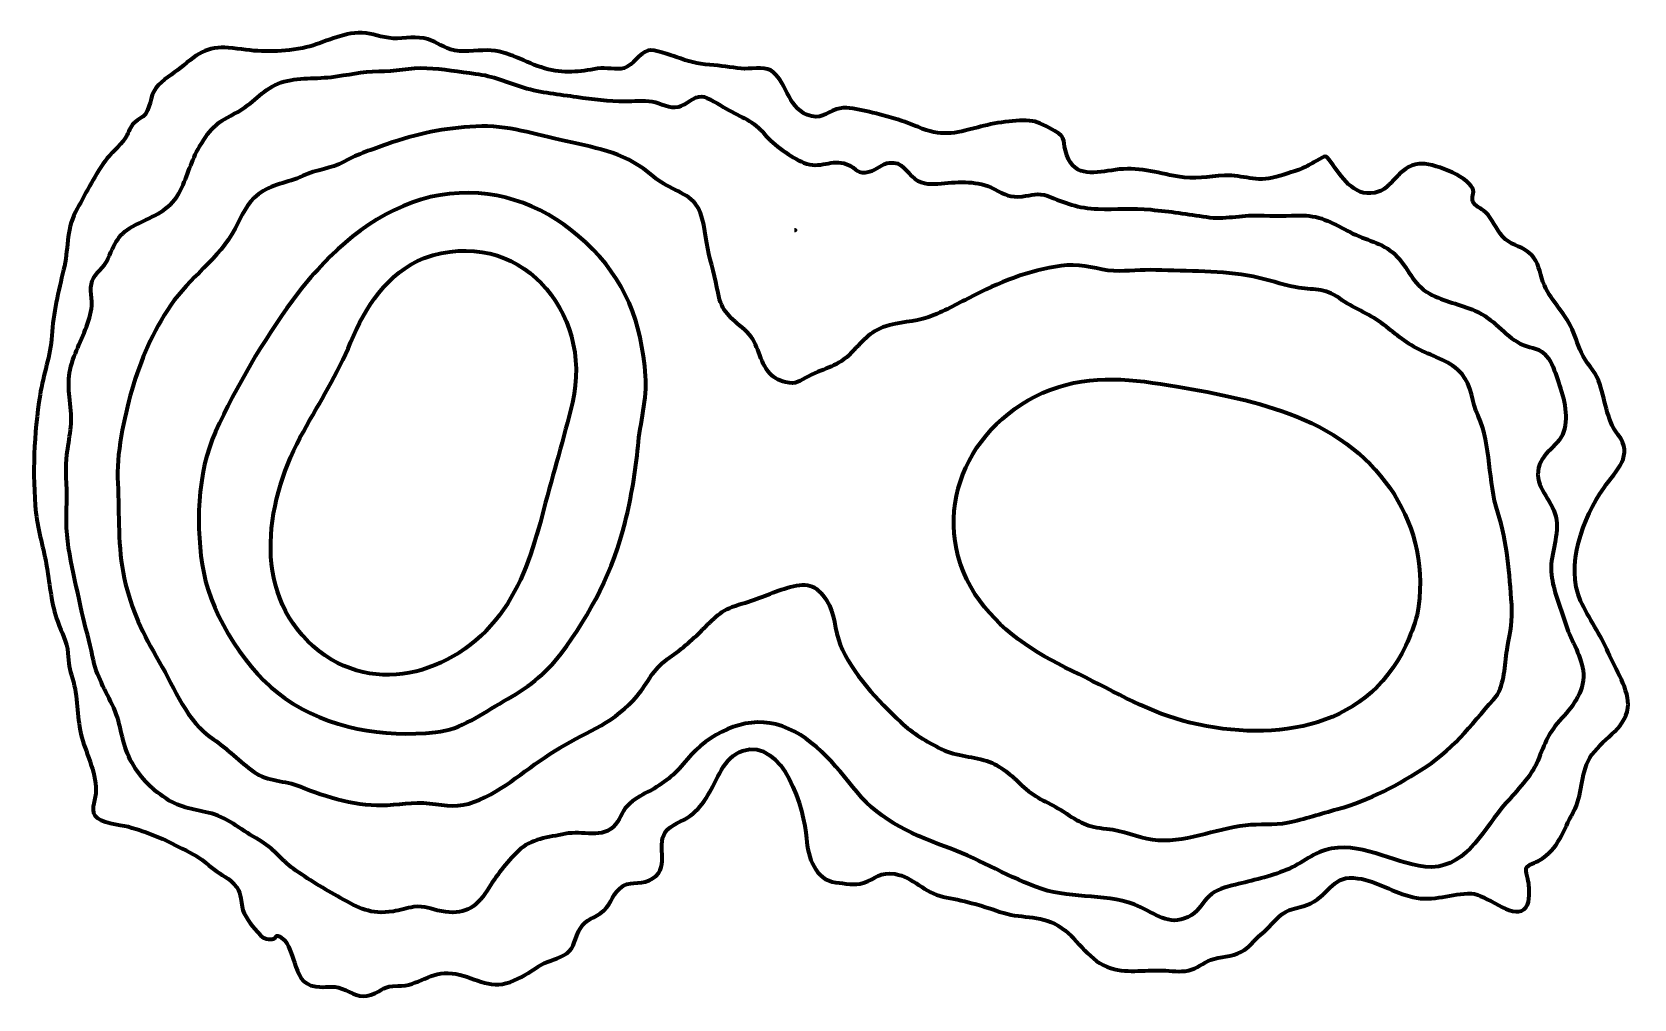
# Model space of a CAD drawing. Header units: inches. Extents: x 1.3 to 61.6, y -37.4 to -1.1.
import ezdxf

# ---------------------------------------------------------------- set-up
doc = ezdxf.new("R2010")
doc.units = ezdxf.units.IN
doc.header["$MEASUREMENT"] = 0
doc.layers.add('Layer 1', color=7, linetype='Continuous')

msp = doc.modelspace()

# ---------------------------------------------------------------- linework, layer by layer
at = {"layer": 'Layer 1', "color": 7, "lineweight": 70, "true_color": 0xffffff}
for points, knots in [([(8.797, -32.934), (8.521, -32.743), (8.229, -32.598), (7.984, -32.371), (7.609, -32.024), (7.409, -31.966), (6.968, -31.732), (6.294, -31.373), (5.705, -31.121), (4.948, -30.913), (4.627, -30.825), (3.895, -30.781), (3.697, -30.489), (3.523, -30.233), (3.74, -29.853), (3.738, -29.547), (3.734, -28.825), (3.335, -28.121), (3.174, -27.43), (3.01, -26.728), (3.075, -26.036), (2.849, -25.347), (2.736, -25.005), (2.714, -24.753), (2.683, -24.394), (2.643, -23.936), (2.45, -23.641), (2.297, -23.217), (2.057, -22.55), (2.006, -21.863), (1.893, -21.17), (1.78, -20.476), (1.552, -19.822), (1.482, -19.122), (1.333, -17.637), (1.407, -16.16), (1.633, -14.691), (1.752, -13.921), (2.028, -13.227), (2.076, -12.457), (2.127, -11.627), (2.319, -10.79), (2.522, -9.988), (2.713, -9.237), (2.595, -8.521), (2.972, -7.812), (3.307, -7.182), (3.667, -6.488), (4.069, -5.911), (4.289, -5.596), (4.624, -5.367), (4.834, -5.042), (4.942, -4.876), (4.985, -4.684), (5.116, -4.523), (5.238, -4.372), (5.518, -4.256), (5.606, -4.122), (5.832, -3.777), (5.759, -3.353), (6.092, -3.032), (6.368, -2.765), (6.747, -2.559), (7.03, -2.307), (7.702, -1.71), (8.144, -1.544), (9.042, -1.677), (9.93, -1.809), (10.607, -1.819), (11.5, -1.652), (12.226, -1.516), (12.839, -1.12), (13.591, -1.077), (14.028, -1.053), (14.327, -1.22), (14.744, -1.275), (15.185, -1.333), (15.625, -1.207), (16.068, -1.287), (16.458, -1.357), (16.703, -1.587), (17.066, -1.705), (17.503, -1.847), (17.997, -1.732), (18.446, -1.738), (19.279, -1.751), (19.844, -2.204), (20.618, -2.421), (21.329, -2.621), (21.907, -2.55), (22.596, -2.423), (22.917, -2.364), (23.306, -2.499), (23.6, -2.405), (23.94, -2.296), (24.167, -1.826), (24.502, -1.744), (24.703, -1.695), (25.348, -1.919), (25.558, -1.994), (26.016, -2.158), (26.319, -2.251), (26.82, -2.285), (27.218, -2.312), (27.601, -2.382), (27.995, -2.423), (28.293, -2.455), (28.848, -2.34), (29.091, -2.488), (29.704, -2.864), (29.712, -3.849), (30.472, -4.162), (30.987, -4.373), (31.14, -4.104), (31.58, -3.953), (31.908, -3.842), (32.236, -3.929), (32.561, -3.998), (33.225, -4.137), (34.017, -4.355), (34.643, -4.62), (35.515, -4.989), (35.986, -4.879), (36.886, -4.634), (37.475, -4.473), (38.348, -4.325), (38.947, -4.397), (39.149, -4.421), (39.541, -4.628), (39.775, -4.765), (40.273, -5.053), (40.046, -5.168), (40.236, -5.683), (40.555, -6.547), (41.326, -6.336), (42.06, -6.229), (42.877, -6.111), (43.609, -6.334), (44.413, -6.483), (45.06, -6.603), (45.536, -6.477), (46.166, -6.446), (46.882, -6.411), (47.336, -6.721), (48.102, -6.497), (48.476, -6.387), (48.872, -6.274), (49.225, -6.113), (49.367, -6.048), (49.483, -5.96), (49.619, -5.89), (49.985, -5.702), (49.94, -5.635), (50.177, -5.96), (50.551, -6.472), (51.005, -7.244), (51.811, -7.094), (52.496, -6.966), (52.689, -6.08), (53.479, -6.004), (53.973, -5.957), (55.254, -6.438), (55.495, -6.936), (55.572, -7.096), (55.438, -7.274), (55.498, -7.419), (55.573, -7.601), (55.808, -7.67), (55.973, -7.823), (56.252, -8.08), (56.365, -8.454), (56.614, -8.734), (56.901, -9.059), (57.252, -9.069), (57.582, -9.318), (57.941, -9.588), (57.972, -9.922), (58.094, -10.316), (58.309, -11.014), (58.84, -11.456), (59.175, -12.097), (59.346, -12.424), (59.424, -12.758), (59.57, -13.087), (59.745, -13.481), (60.073, -13.753), (60.222, -14.149), (60.495, -14.874), (60.497, -15.575), (60.961, -16.183), (61.558, -16.967), (60.915, -17.487), (60.423, -18.19), (59.651, -19.292), (58.96, -21.119), (59.553, -22.421), (59.857, -23.091), (60.299, -23.692), (60.589, -24.369), (60.844, -24.966), (61.411, -25.798), (61.33, -26.449), (61.228, -27.268), (60.3, -27.647), (59.897, -28.331), (59.517, -28.975), (59.649, -29.715), (59.278, -30.37), (58.883, -31.068), (58.741, -31.738), (58.007, -32.177), (57.864, -32.262), (57.563, -32.333), (57.506, -32.472), (57.476, -32.547), (57.602, -32.979), (57.607, -33.109), (57.617, -33.411), (57.667, -33.835), (57.415, -34.027), (56.961, -34.375), (55.999, -33.444), (55.445, -33.429), (54.706, -33.409), (54.006, -33.745), (53.245, -33.564), (52.535, -33.396), (51.91, -32.967), (51.181, -32.855), (50.228, -32.708), (50.17, -33.4), (49.403, -33.797), (49.05, -33.98), (48.654, -33.951), (48.344, -34.188), (48.045, -34.417), (47.828, -34.728), (47.534, -34.97), (47.253, -35.2), (47.106, -35.449), (46.789, -35.62), (46.424, -35.816), (46.017, -35.785), (45.648, -35.921), (45.353, -36.03), (45.137, -36.248), (44.808, -36.318), (44.484, -36.386), (44.154, -36.332), (43.827, -36.316), (43.126, -36.283), (42.448, -36.454), (41.759, -36.184), (40.974, -35.876), (40.616, -35.049), (39.928, -34.643), (39.18, -34.203), (38.473, -34.383), (37.707, -34.108), (36.999, -33.854), (36.305, -33.684), (35.582, -33.544), (34.894, -33.41), (34.456, -32.804), (33.77, -32.69), (33.21, -32.598), (33.06, -32.869), (32.589, -33.027), (32.293, -33.125), (31.865, -33.048), (31.551, -33.008), (30.782, -32.909), (30.503, -32.073), (30.448, -31.352), (30.367, -30.273), (29.603, -27.58), (28.039, -28.06), (27.357, -28.27), (27.072, -29.194), (26.741, -29.735), (26.561, -30.031), (26.35, -30.3), (26.071, -30.511), (25.785, -30.727), (25.348, -30.827), (25.141, -31.125), (24.754, -31.68), (25.423, -32.518), (24.528, -32.931), (24.148, -33.107), (23.769, -32.922), (23.431, -33.233), (23.109, -33.529), (23.088, -33.909), (22.698, -34.172), (22.331, -34.42), (22.088, -34.42), (21.882, -34.855), (21.685, -35.27), (21.716, -35.542), (21.298, -35.757), (20.989, -35.916), (20.663, -35.976), (20.359, -36.173), (20.02, -36.393), (19.694, -36.607), (19.309, -36.752), (18.51, -37.055), (17.918, -36.528), (17.124, -36.425), (16.31, -36.32), (15.871, -36.916), (15.083, -36.898), (14.525, -36.885), (14.549, -37.059), (14.073, -37.233), (13.653, -37.387), (13.365, -37.147), (12.997, -37.002), (12.614, -36.851), (12.372, -36.981), (12.003, -36.924), (11.461, -36.842), (11.358, -36.451), (11.199, -36.022), (11.109, -35.779), (10.976, -35.278), (10.76, -35.122), (10.375, -34.844), (10.654, -35.175), (10.225, -35.135), (9.986, -35.113), (9.975, -35.049), (9.793, -34.852), (9.576, -34.616), (9.292, -34.256), (9.231, -33.931), (9.137, -33.42), (9.217, -33.347), (8.797, -32.934)], [0, 0, 0, 0, 1, 1, 1, 2, 2, 2, 3, 3, 3, 4, 4, 4, 5, 5, 5, 6, 6, 6, 7, 7, 7, 8, 8, 8, 9, 9, 9, 10, 10, 10, 11, 11, 11, 12, 12, 12, 13, 13, 13, 14, 14, 14, 15, 15, 15, 16, 16, 16, 17, 17, 17, 18, 18, 18, 19, 19, 19, 20, 20, 20, 21, 21, 21, 22, 22, 22, 23, 23, 23, 24, 24, 24, 25, 25, 25, 26, 26, 26, 27, 27, 27, 28, 28, 28, 29, 29, 29, 30, 30, 30, 31, 31, 31, 32, 32, 32, 33, 33, 33, 34, 34, 34, 35, 35, 35, 36, 36, 36, 37, 37, 37, 38, 38, 38, 39, 39, 39, 40, 40, 40, 41, 41, 41, 42, 42, 42, 43, 43, 43, 44, 44, 44, 45, 45, 45, 46, 46, 46, 47, 47, 47, 48, 48, 48, 49, 49, 49, 50, 50, 50, 51, 51, 51, 52, 52, 52, 53, 53, 53, 54, 54, 54, 55, 55, 55, 56, 56, 56, 57, 57, 57, 58, 58, 58, 59, 59, 59, 60, 60, 60, 61, 61, 61, 62, 62, 62, 63, 63, 63, 64, 64, 64, 65, 65, 65, 66, 66, 66, 67, 67, 67, 68, 68, 68, 69, 69, 69, 70, 70, 70, 71, 71, 71, 72, 72, 72, 73, 73, 73, 74, 74, 74, 75, 75, 75, 76, 76, 76, 77, 77, 77, 78, 78, 78, 79, 79, 79, 80, 80, 80, 81, 81, 81, 82, 82, 82, 83, 83, 83, 84, 84, 84, 85, 85, 85, 86, 86, 86, 87, 87, 87, 88, 88, 88, 89, 89, 89, 90, 90, 90, 91, 91, 91, 92, 92, 92, 93, 93, 93, 94, 94, 94, 95, 95, 95, 96, 96, 96, 97, 97, 97, 98, 98, 98, 99, 99, 99, 100, 100, 100, 101, 101, 101, 102, 102, 102, 103, 103, 103, 104, 104, 104, 105, 105, 105, 106, 106, 106, 107, 107, 107, 108, 108, 108, 109, 109, 109, 110, 110, 110, 111, 111, 111, 112, 112, 112, 113, 113, 113, 113]), ([(53.95, -32.435), (55.349, -32.372), (55.943, -30.922), (56.74, -30.036), (57.143, -29.589), (57.707, -29.007), (57.938, -28.444), (58.221, -27.757), (58.329, -27.379), (58.851, -26.833), (59.301, -26.362), (59.74, -25.728), (59.645, -25.045), (59.559, -24.426), (59.15, -23.838), (58.966, -23.235), (58.787, -22.648), (58.526, -22.066), (58.455, -21.449), (58.374, -20.749), (58.737, -20.055), (58.646, -19.383), (58.556, -18.715), (57.887, -18.268), (57.951, -17.564), (58.019, -16.823), (58.802, -16.632), (58.949, -15.957), (59.091, -15.31), (58.859, -14.581), (58.643, -13.979), (58.54, -13.694), (58.425, -13.355), (58.192, -13.143), (57.907, -12.885), (57.621, -12.94), (57.292, -12.765), (56.653, -12.424), (56.298, -11.828), (55.589, -11.525), (55.024, -11.284), (54.421, -11.177), (53.874, -10.883), (53.219, -10.53), (53.074, -9.885), (52.566, -9.405), (52.106, -8.972), (51.453, -8.865), (50.899, -8.578), (50.312, -8.274), (49.788, -7.943), (49.102, -7.947), (48.545, -7.95), (48.007, -7.966), (47.445, -7.945), (46.786, -7.922), (46.156, -8.106), (45.489, -8.002), (44.783, -7.893), (44.108, -7.794), (43.393, -7.727), (42.724, -7.664), (42.076, -7.723), (41.409, -7.7), (40.649, -7.674), (40.183, -7.474), (39.512, -7.212), (39.164, -7.077), (38.904, -7.189), (38.563, -7.228), (38.089, -7.283), (37.924, -7.161), (37.517, -6.955), (36.872, -6.629), (36.215, -6.676), (35.522, -6.744), (35.175, -6.778), (34.822, -6.789), (34.524, -6.568), (34.191, -6.321), (34.076, -5.903), (33.563, -5.962), (33.294, -5.992), (33.091, -6.233), (32.828, -6.297), (32.309, -6.423), (32.409, -6.186), (31.952, -6.012), (31.409, -5.805), (30.944, -6.219), (30.352, -5.964), (29.87, -5.756), (29.205, -5.295), (28.884, -4.9), (28.46, -4.379), (28.012, -4.266), (27.417, -3.923), (27.208, -3.803), (26.726, -3.486), (26.512, -3.472), (26.208, -3.454), (25.916, -3.805), (25.634, -3.864), (25.31, -3.931), (24.97, -3.721), (24.643, -3.666), (24.305, -3.609), (23.965, -3.653), (23.623, -3.65), (23.026, -3.644), (22.409, -3.58), (21.819, -3.491), (21.166, -3.392), (20.449, -3.328), (19.823, -3.135), (19.214, -2.948), (18.653, -2.695), (18.009, -2.618), (17.404, -2.545), (16.774, -2.428), (16.17, -2.404), (15.563, -2.38), (14.963, -2.527), (14.365, -2.528), (13.729, -2.528), (13.207, -2.669), (12.576, -2.744), (11.911, -2.822), (11.2, -2.738), (10.573, -2.997), (9.969, -3.248), (9.604, -3.771), (9.052, -4.057), (8.292, -4.449), (8.079, -4.61), (7.632, -5.357), (7.313, -5.889), (7.194, -6.449), (6.917, -6.995), (6.555, -7.709), (6.045, -7.905), (5.357, -8.229), (4.62, -8.576), (4.505, -8.864), (4.186, -9.579), (4.052, -9.881), (3.709, -10.114), (3.598, -10.401), (3.474, -10.718), (3.621, -11.115), (3.568, -11.455), (3.475, -12.06), (3.135, -12.668), (2.92, -13.238), (2.64, -13.979), (2.691, -14.404), (2.785, -15.162), (2.868, -15.824), (2.692, -16.425), (2.633, -17.079), (2.576, -17.71), (2.674, -18.335), (2.633, -18.967), (2.549, -20.27), (2.95, -21.575), (3.209, -22.848), (3.323, -23.412), (3.507, -23.954), (3.611, -24.523), (3.747, -25.265), (4.098, -25.779), (4.405, -26.449), (4.697, -27.088), (4.699, -27.777), (5.028, -28.399), (5.372, -29.051), (5.763, -29.446), (6.377, -29.859), (6.932, -30.232), (7.467, -30.25), (8.087, -30.424), (8.735, -30.606), (9.281, -31.098), (9.863, -31.412), (10.397, -31.701), (10.689, -32.158), (11.167, -32.5), (11.704, -32.884), (12.339, -33.271), (12.921, -33.586), (13.631, -33.97), (14.051, -34.229), (14.904, -34.098), (15.165, -34.058), (15.42, -33.966), (15.682, -33.931), (16.116, -33.874), (16.315, -34.013), (16.725, -34.09), (17.554, -34.244), (18.019, -33.988), (18.441, -33.312), (18.784, -32.761), (19.149, -32.276), (19.618, -31.82), (20.092, -31.358), (20.745, -31.321), (21.378, -31.183), (22.017, -31.043), (22.802, -31.412), (23.268, -30.834), (23.492, -30.556), (23.52, -30.286), (23.817, -30.028), (24.055, -29.821), (24.317, -29.701), (24.591, -29.55), (25.228, -29.202), (25.529, -28.909), (25.974, -28.374), (26.761, -27.429), (28.084, -26.754), (29.302, -27.066), (30.622, -27.405), (31.529, -28.609), (32.35, -29.621), (33.227, -30.701), (34.573, -31.263), (35.859, -31.736), (37.027, -32.167), (38.108, -32.848), (39.285, -33.249), (40.489, -33.66), (41.824, -33.389), (43.004, -33.935), (43.688, -34.252), (44.154, -34.694), (44.921, -34.239), (45.234, -34.053), (45.338, -33.755), (45.584, -33.519), (45.852, -33.263), (46.215, -33.184), (46.569, -33.095), (47.211, -32.934), (47.873, -32.79), (48.491, -32.54), (49.093, -32.297), (49.531, -31.849), (50.19, -31.733), (51.46, -31.51), (52.681, -32.387), (53.95, -32.435)], [0, 0, 0, 0, 1, 1, 1, 2, 2, 2, 3, 3, 3, 4, 4, 4, 5, 5, 5, 6, 6, 6, 7, 7, 7, 8, 8, 8, 9, 9, 9, 10, 10, 10, 11, 11, 11, 12, 12, 12, 13, 13, 13, 14, 14, 14, 15, 15, 15, 16, 16, 16, 17, 17, 17, 18, 18, 18, 19, 19, 19, 20, 20, 20, 21, 21, 21, 22, 22, 22, 23, 23, 23, 24, 24, 24, 25, 25, 25, 26, 26, 26, 27, 27, 27, 28, 28, 28, 29, 29, 29, 30, 30, 30, 31, 31, 31, 32, 32, 32, 33, 33, 33, 34, 34, 34, 35, 35, 35, 36, 36, 36, 37, 37, 37, 38, 38, 38, 39, 39, 39, 40, 40, 40, 41, 41, 41, 42, 42, 42, 43, 43, 43, 44, 44, 44, 45, 45, 45, 46, 46, 46, 47, 47, 47, 48, 48, 48, 49, 49, 49, 50, 50, 50, 51, 51, 51, 52, 52, 52, 53, 53, 53, 54, 54, 54, 55, 55, 55, 56, 56, 56, 57, 57, 57, 58, 58, 58, 59, 59, 59, 60, 60, 60, 61, 61, 61, 62, 62, 62, 63, 63, 63, 64, 64, 64, 65, 65, 65, 66, 66, 66, 67, 67, 67, 68, 68, 68, 69, 69, 69, 70, 70, 70, 71, 71, 71, 72, 72, 72, 73, 73, 73, 74, 74, 74, 75, 75, 75, 76, 76, 76, 77, 77, 77, 78, 78, 78, 79, 79, 79, 80, 80, 80, 81, 81, 81, 82, 82, 82, 83, 83, 83, 84, 84, 84, 84]), ([(56.429, -25.95), (55.589, -26.9), (54.835, -27.942), (53.759, -28.648), (52.692, -29.349), (51.634, -29.912), (50.405, -30.254), (49.788, -30.426), (49.174, -30.624), (48.547, -30.757), (48.007, -30.871), (47.494, -30.79), (46.953, -30.852), (45.811, -30.982), (44.621, -31.561), (43.458, -31.393), (42.874, -31.308), (42.339, -31.052), (41.742, -30.992), (40.969, -30.915), (40.749, -30.762), (40.107, -30.344), (39.585, -30.005), (39.091, -29.869), (38.62, -29.428), (38.233, -29.067), (37.838, -28.67), (37.335, -28.482), (36.74, -28.26), (36.107, -28.287), (35.522, -27.997), (34.985, -27.731), (34.428, -27.396), (33.99, -26.983), (33.151, -26.19), (32.154, -25.144), (31.72, -24.073), (31.501, -23.535), (31.511, -22.888), (31.217, -22.425), (30.805, -21.775), (30.412, -21.726), (29.719, -21.936), (29.148, -22.109), (28.614, -22.371), (28.039, -22.53), (27.269, -22.744), (27.078, -22.974), (26.543, -23.509), (26.132, -23.92), (25.69, -24.294), (25.214, -24.621), (24.678, -24.989), (24.496, -25.506), (24.089, -25.991), (23.258, -26.982), (22.256, -27.32), (21.177, -27.946), (20.134, -28.551), (19.272, -29.405), (18.161, -29.899), (17.575, -30.16), (17.127, -30.164), (16.508, -30.066), (15.875, -29.966), (15.311, -30.055), (14.684, -30.1), (13.659, -30.173), (12.351, -29.799), (11.426, -29.407), (10.837, -29.157), (10.21, -29.234), (9.673, -28.853), (9.138, -28.474), (8.683, -27.984), (8.138, -27.621), (7.155, -26.965), (6.705, -25.739), (6.117, -24.721), (5.504, -23.661), (5.067, -22.787), (4.799, -21.579), (4.543, -20.422), (4.622, -19.186), (4.555, -18.009), (4.493, -16.914), (4.784, -15.558), (5.085, -14.51), (5.414, -13.368), (5.877, -12.314), (6.543, -11.323), (7.234, -10.295), (8.382, -9.562), (8.965, -8.441), (9.224, -7.942), (9.382, -7.507), (9.841, -7.146), (10.329, -6.764), (10.947, -6.73), (11.508, -6.459), (12.031, -6.206), (12.566, -6.204), (13.075, -5.919), (13.602, -5.625), (14.116, -5.47), (14.683, -5.268), (15.784, -4.875), (16.841, -4.656), (18.014, -4.598), (19.232, -4.538), (20.23, -4.902), (21.399, -5.156), (22.677, -5.433), (23.701, -5.607), (24.709, -6.497), (25.153, -6.888), (25.902, -7.064), (26.268, -7.494), (26.6, -7.885), (26.626, -8.693), (26.734, -9.182), (26.859, -9.745), (27.022, -10.293), (27.124, -10.853), (27.256, -11.574), (27.595, -11.78), (28.126, -12.239), (28.642, -12.684), (28.618, -13.288), (29.006, -13.804), (29.167, -14.018), (29.385, -14.139), (29.656, -14.207), (30.091, -14.317), (30.165, -14.16), (30.533, -13.978), (31.173, -13.66), (31.625, -13.635), (32.145, -13.097), (32.606, -12.621), (32.873, -12.255), (33.565, -12.07), (34.181, -11.905), (34.655, -11.942), (35.262, -11.682), (35.783, -11.46), (36.281, -11.184), (36.787, -10.926), (37.863, -10.38), (39.038, -9.925), (40.249, -9.816), (40.86, -9.761), (41.405, -9.994), (42.006, -10.028), (42.528, -10.057), (43.058, -9.972), (43.58, -9.995), (44.783, -10.047), (46.073, -10), (47.237, -10.244), (47.775, -10.357), (48.302, -10.531), (48.837, -10.64), (49.484, -10.77), (49.921, -10.644), (50.486, -11.059), (50.99, -11.428), (51.563, -11.615), (52.059, -11.984), (52.546, -12.344), (52.933, -12.713), (53.485, -12.987), (54.022, -13.254), (54.694, -13.425), (55.096, -13.907), (55.464, -14.347), (55.463, -14.959), (55.697, -15.475), (56.2, -16.584), (56.064, -17.955), (56.44, -19.111), (56.81, -20.249), (56.87, -21.389), (56.961, -22.578), (57.005, -23.15), (56.908, -23.595), (56.807, -24.151), (56.695, -24.761), (56.721, -25.389), (56.429, -25.95)], [0, 0, 0, 0, 1, 1, 1, 2, 2, 2, 3, 3, 3, 4, 4, 4, 5, 5, 5, 6, 6, 6, 7, 7, 7, 8, 8, 8, 9, 9, 9, 10, 10, 10, 11, 11, 11, 12, 12, 12, 13, 13, 13, 14, 14, 14, 15, 15, 15, 16, 16, 16, 17, 17, 17, 18, 18, 18, 19, 19, 19, 20, 20, 20, 21, 21, 21, 22, 22, 22, 23, 23, 23, 24, 24, 24, 25, 25, 25, 26, 26, 26, 27, 27, 27, 28, 28, 28, 29, 29, 29, 30, 30, 30, 31, 31, 31, 32, 32, 32, 33, 33, 33, 34, 34, 34, 35, 35, 35, 36, 36, 36, 37, 37, 37, 38, 38, 38, 39, 39, 39, 40, 40, 40, 41, 41, 41, 42, 42, 42, 43, 43, 43, 44, 44, 44, 45, 45, 45, 46, 46, 46, 47, 47, 47, 48, 48, 48, 49, 49, 49, 50, 50, 50, 51, 51, 51, 52, 52, 52, 53, 53, 53, 54, 54, 54, 55, 55, 55, 56, 56, 56, 57, 57, 57, 58, 58, 58, 59, 59, 59, 60, 60, 60, 61, 61, 61, 62, 62, 62, 63, 63, 63, 63]), ([(12.075, -9.988), (13.312, -8.565), (15.119, -7.321), (17.028, -7.128), (19.007, -6.928), (20.74, -7.646), (22.149, -8.959), (23.649, -10.357), (24.243, -11.951), (24.402, -13.979), (24.468, -14.81), (24.19, -15.769), (24.115, -16.606), (24.031, -17.55), (23.858, -18.547), (23.632, -19.466), (23.192, -21.254), (22.334, -22.933), (21.23, -24.401), (20.644, -25.18), (19.912, -25.74), (19.061, -26.203), (18.201, -26.672), (17.509, -27.262), (16.507, -27.365), (14.527, -27.568), (12.495, -27.246), (10.836, -26.085), (9.43, -25.101), (8.12, -23.05), (7.787, -21.37), (7.466, -19.748), (7.535, -17.569), (8.232, -16.07), (9.03, -14.353), (10.004, -12.664), (11.123, -11.14), (11.418, -10.738), (11.723, -10.342), (12.075, -9.988)], [0, 0, 0, 0, 1, 1, 1, 2, 2, 2, 3, 3, 3, 4, 4, 4, 5, 5, 5, 6, 6, 6, 7, 7, 7, 8, 8, 8, 9, 9, 9, 10, 10, 10, 11, 11, 11, 12, 12, 12, 13, 13, 13, 13]), ([(16.068, -9.545), (14.686, -10.111), (13.861, -11.393), (13.309, -12.717), (12.808, -13.919), (12.166, -14.942), (11.533, -16.072), (10.157, -18.525), (9.517, -22.03), (11.902, -24.13), (14.23, -26.181), (17.473, -25.07), (19.061, -22.751), (19.85, -21.599), (20.227, -20.306), (20.577, -18.967), (20.925, -17.638), (21.331, -16.311), (21.646, -14.976), (22.458, -11.531), (19.59, -8.285), (16.068, -9.545)], [0, 0, 0, 0, 1, 1, 1, 2, 2, 2, 3, 3, 3, 4, 4, 4, 5, 5, 5, 6, 6, 6, 7, 7, 7, 7]), ([(53.406, -22.957), (54.021, -19.579), (51.983, -16.726), (48.876, -15.499), (47.435, -14.93), (45.898, -14.631), (44.368, -14.373), (42.731, -14.097), (41.204, -13.889), (39.613, -14.498), (36.513, -15.685), (34.898, -19.222), (36.795, -22.183), (37.641, -23.504), (39.047, -24.393), (40.44, -25.057), (41.815, -25.712), (43.118, -26.534), (44.594, -26.932), (47.749, -27.782), (51.444, -27.378), (52.98, -24.103), (53.154, -23.731), (53.296, -23.354), (53.406, -22.957)], [0, 0, 0, 0, 1, 1, 1, 2, 2, 2, 3, 3, 3, 4, 4, 4, 5, 5, 5, 6, 6, 6, 7, 7, 7, 8, 8, 8, 8])]:
    msp.add_open_spline(points, degree=3, knots=knots, dxfattribs=at)
msp.add_open_spline([(30.004, -8.492), (30.064, -8.491), (30.034, -8.491), (30.004, -8.492)], degree=3, dxfattribs=at)

doc.saveas('drawing.dxf')
